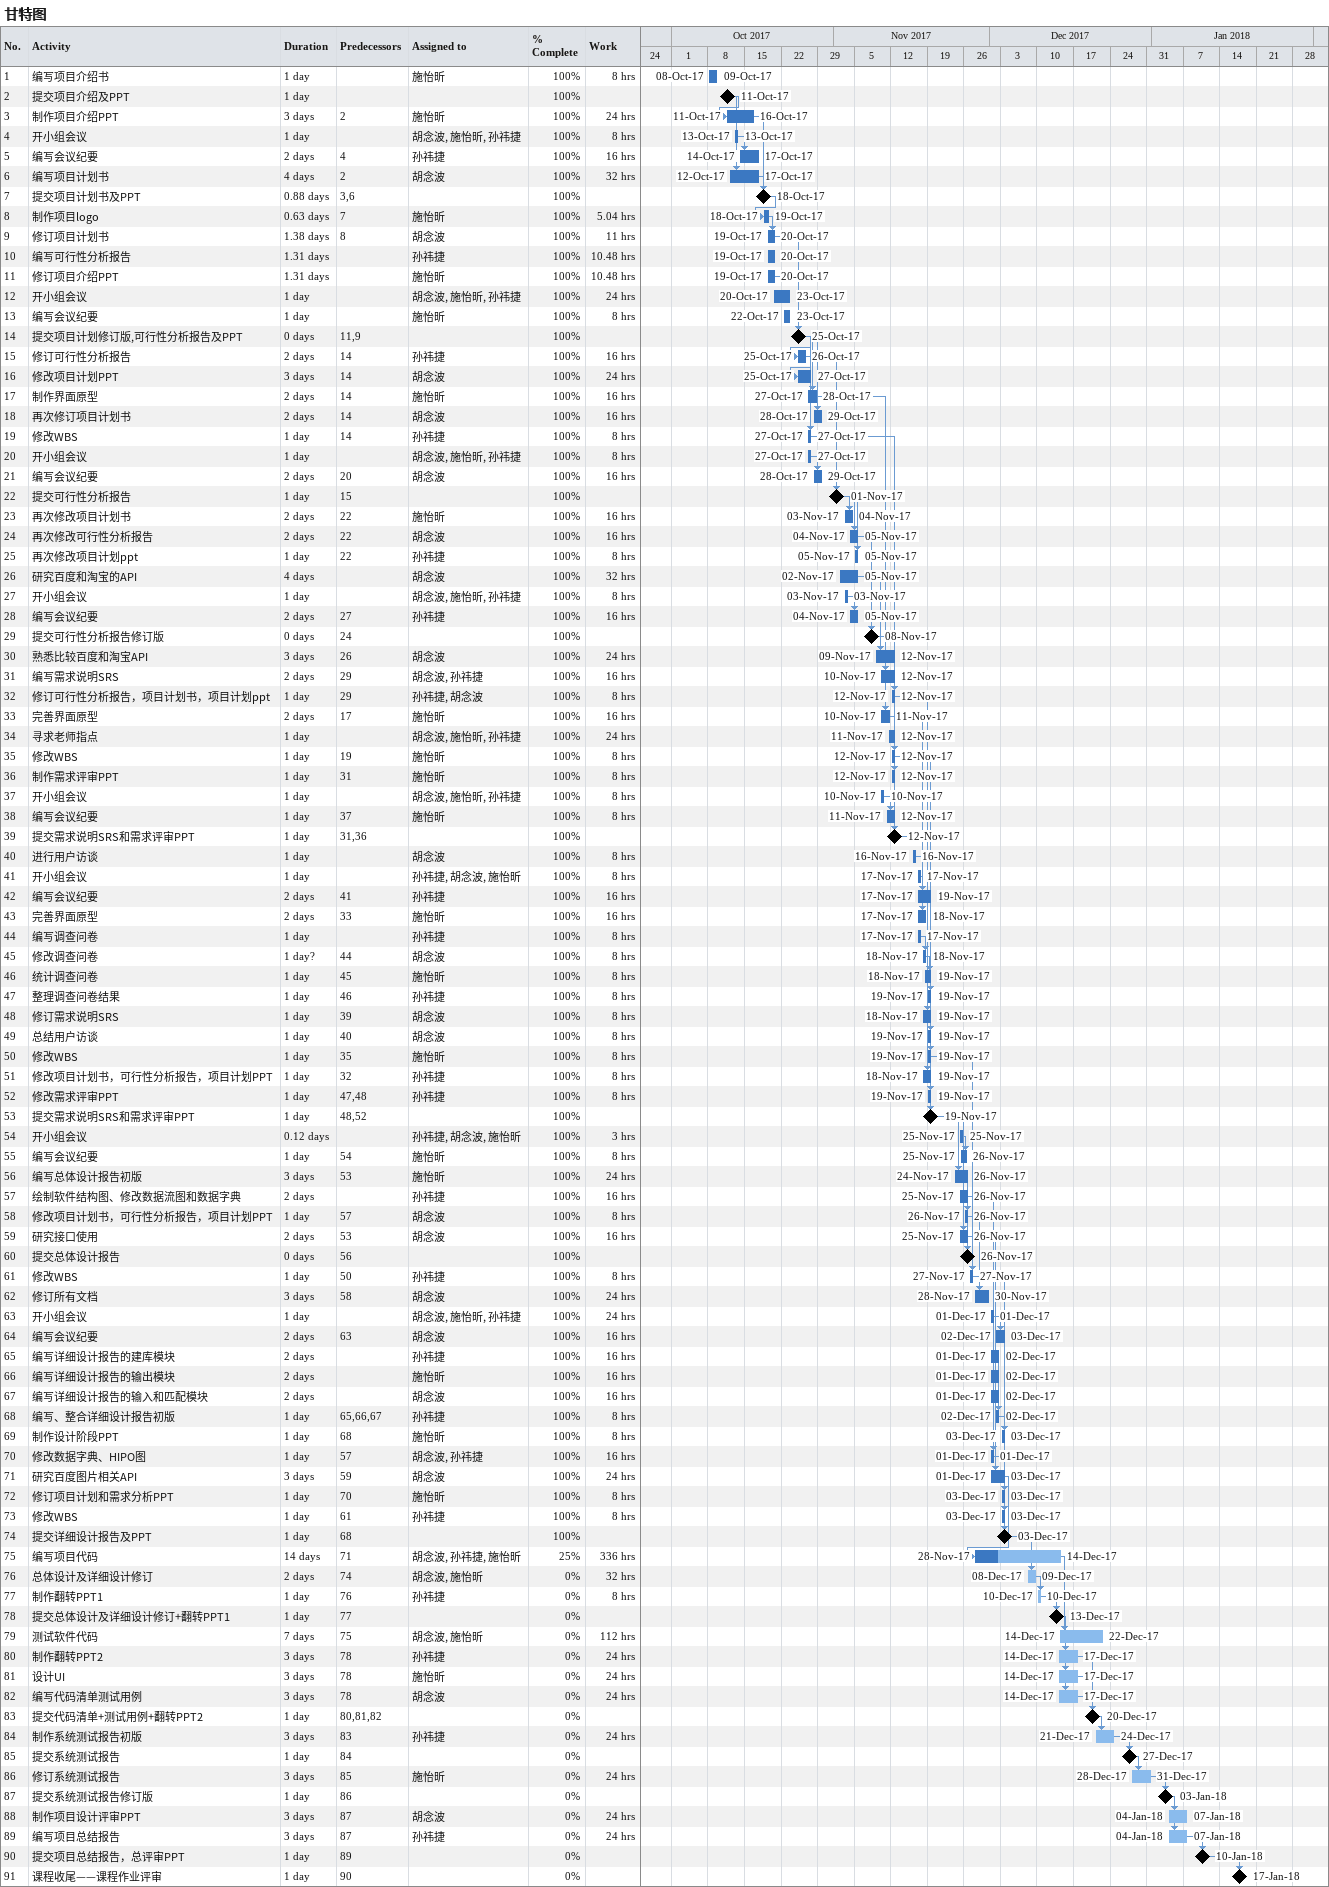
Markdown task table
甘特图

| ID | Task | Duration | Start | Finish | Predecessors | Resources | % complete | Work (h) |
|---|---|---|---|---|---|---|---|---|
| 1 | 编写项目介绍书 | 1d | 2017-10-08 | 2017-10-09 |  | 施怡昕 | 100 | 8 |
| 2 | 提交项目介绍及PPT | 1d | 2017-10-11 | 2017-10-11 |  |  | 100 |  |
| 3 | 制作项目介绍PPT | 3d | 2017-10-11 | 2017-10-16 | 2 | 施怡昕 | 100 | 24 |
| 4 | 开小组会议 | 1d | 2017-10-13 | 2017-10-13 |  | 胡念波, 施怡昕, 孙祎捷 | 100 | 8 |
| 5 | 编写会议纪要 | 2d | 2017-10-14 | 2017-10-17 | 4 | 孙祎捷 | 100 | 16 |
| 6 | 编写项目计划书 | 4d | 2017-10-12 | 2017-10-17 | 2 | 胡念波 | 100 | 32 |
| 7 | 提交项目计划书及PPT | 0.88d | 2017-10-18 | 2017-10-18 | 3, 6 |  | 100 |  |
| 8 | 制作项目logo | 0.63d | 2017-10-18 | 2017-10-19 | 7 | 施怡昕 | 100 | 5.04 |
| 9 | 修订项目计划书 | 1.38d | 2017-10-19 | 2017-10-20 | 8 | 胡念波 | 100 | 11 |
| 10 | 编写可行性分析报告 | 1.31d | 2017-10-19 | 2017-10-20 |  | 孙祎捷 | 100 | 10.48 |
| 11 | 修订项目介绍PPT | 1.31d | 2017-10-19 | 2017-10-20 |  | 施怡昕 | 100 | 10.48 |
| 12 | 开小组会议 | 1d | 2017-10-20 | 2017-10-23 |  | 胡念波, 施怡昕, 孙祎捷 | 100 | 24 |
| 13 | 编写会议纪要 | 1d | 2017-10-22 | 2017-10-23 |  | 施怡昕 | 100 | 8 |
| 14 | 提交项目计划修订版,可行性分析报告及PPT | 0d | 2017-10-25 | 2017-10-25 | 11, 9 |  | 100 |  |
| 15 | 修订可行性分析报告 | 2d | 2017-10-25 | 2017-10-26 | 14 | 孙祎捷 | 100 | 16 |
| 16 | 修改项目计划PPT | 3d | 2017-10-25 | 2017-10-27 | 14 | 胡念波 | 100 | 24 |
| 17 | 制作界面原型 | 2d | 2017-10-27 | 2017-10-28 | 14 | 施怡昕 | 100 | 16 |
| 18 | 再次修订项目计划书 | 2d | 2017-10-28 | 2017-10-29 | 14 | 胡念波 | 100 | 16 |
| 19 | 修改WBS | 1d | 2017-10-27 | 2017-10-27 | 14 | 孙祎捷 | 100 | 8 |
| 20 | 开小组会议 | 1d | 2017-10-27 | 2017-10-27 |  | 胡念波, 施怡昕, 孙祎捷 | 100 | 8 |
| 21 | 编写会议纪要 | 2d | 2017-10-28 | 2017-10-29 | 20 | 胡念波 | 100 | 16 |
| 22 | 提交可行性分析报告 | 1d | 2017-11-01 | 2017-11-01 | 15 |  | 100 |  |
| 23 | 再次修改项目计划书 | 2d | 2017-11-03 | 2017-11-04 | 22 | 施怡昕 | 100 | 16 |
| 24 | 再次修改可行性分析报告 | 2d | 2017-11-04 | 2017-11-05 | 22 | 胡念波 | 100 | 16 |
| 25 | 再次修改项目计划ppt | 1d | 2017-11-05 | 2017-11-05 | 22 | 孙祎捷 | 100 | 8 |
| 26 | 研究百度和淘宝的API | 4d | 2017-11-02 | 2017-11-05 |  | 胡念波 | 100 | 32 |
| 27 | 开小组会议 | 1d | 2017-11-03 | 2017-11-03 |  | 胡念波, 施怡昕, 孙祎捷 | 100 | 8 |
| 28 | 编写会议纪要 | 2d | 2017-11-04 | 2017-11-05 | 27 | 孙祎捷 | 100 | 16 |
| 29 | 提交可行性分析报告修订版 | 0d | 2017-11-08 | 2017-11-08 | 24 |  | 100 |  |
| 30 | 熟悉比较百度和淘宝API | 3d | 2017-11-09 | 2017-11-12 | 26 | 胡念波 | 100 | 24 |
| 31 | 编写需求说明SRS | 2d | 2017-11-10 | 2017-11-12 | 29 | 胡念波, 孙祎捷 | 100 | 16 |
| 32 | 修订可行性分析报告，项目计划书，项目计划ppt | 1d | 2017-11-12 | 2017-11-12 | 29 | 孙祎捷, 胡念波 | 100 | 8 |
| 33 | 完善界面原型 | 2d | 2017-11-10 | 2017-11-11 | 17 | 施怡昕 | 100 | 16 |
| 34 | 寻求老师指点 | 1d | 2017-11-11 | 2017-11-12 |  | 胡念波, 施怡昕, 孙祎捷 | 100 | 24 |
| 35 | 修改WBS | 1d | 2017-11-12 | 2017-11-12 | 19 | 施怡昕 | 100 | 8 |
| 36 | 制作需求评审PPT | 1d | 2017-11-12 | 2017-11-12 | 31 | 施怡昕 | 100 | 8 |
| 37 | 开小组会议 | 1d | 2017-11-10 | 2017-11-10 |  | 胡念波, 施怡昕, 孙祎捷 | 100 | 8 |
| 38 | 编写会议纪要 | 1d | 2017-11-11 | 2017-11-12 | 37 | 施怡昕 | 100 | 8 |
| 39 | 提交需求说明SRS和需求评审PPT | 1d | 2017-11-12 | 2017-11-12 | 31, 36 |  | 100 |  |
| 40 | 进行用户访谈 | 1d | 2017-11-16 | 2017-11-16 |  | 胡念波 | 100 | 8 |
| 41 | 开小组会议 | 1d | 2017-11-17 | 2017-11-17 |  | 孙祎捷, 胡念波, 施怡昕 | 100 | 8 |
| 42 | 编写会议纪要 | 2d | 2017-11-17 | 2017-11-19 | 41 | 孙祎捷 | 100 | 16 |
| 43 | 完善界面原型 | 2d | 2017-11-17 | 2017-11-18 | 33 | 施怡昕 | 100 | 16 |
| 44 | 编写调查问卷 | 1d | 2017-11-17 | 2017-11-17 |  | 孙祎捷 | 100 | 8 |
| 45 | 修改调查问卷 | 1d? | 2017-11-18 | 2017-11-18 | 44 | 胡念波 | 100 | 8 |
| 46 | 统计调查问卷 | 1d | 2017-11-18 | 2017-11-19 | 45 | 施怡昕 | 100 | 8 |
| 47 | 整理调查问卷结果 | 1d | 2017-11-19 | 2017-11-19 | 46 | 孙祎捷 | 100 | 8 |
| 48 | 修订需求说明SRS | 1d | 2017-11-18 | 2017-11-19 | 39 | 胡念波 | 100 | 8 |
| 49 | 总结用户访谈 | 1d | 2017-11-19 | 2017-11-19 | 40 | 胡念波 | 100 | 8 |
| 50 | 修改WBS | 1d | 2017-11-19 | 2017-11-19 | 35 | 施怡昕 | 100 | 8 |
| 51 | 修改项目计划书，可行性分析报告，项目计划PPT | 1d | 2017-11-18 | 2017-11-19 | 32 | 孙祎捷 | 100 | 8 |
| 52 | 修改需求评审PPT | 1d | 2017-11-19 | 2017-11-19 | 47, 48 | 孙祎捷 | 100 | 8 |
| 53 | 提交需求说明SRS和需求评审PPT | 1d | 2017-11-19 | 2017-11-19 | 48, 52 |  | 100 |  |
| 54 | 开小组会议 | 0.12d | 2017-11-25 | 2017-11-25 |  | 孙祎捷, 胡念波, 施怡昕 | 100 | 3 |
| 55 | 编写会议纪要 | 1d | 2017-11-25 | 2017-11-26 | 54 | 施怡昕 | 100 | 8 |
| 56 | 编写总体设计报告初版 | 3d | 2017-11-24 | 2017-11-26 | 53 | 施怡昕 | 100 | 24 |
| 57 | 绘制软件结构图、修改数据流图和数据字典 | 2d | 2017-11-25 | 2017-11-26 |  | 孙祎捷 | 100 | 16 |
| 58 | 修改项目计划书，可行性分析报告，项目计划PPT | 1d | 2017-11-26 | 2017-11-26 | 57 | 胡念波 | 100 | 8 |
| 59 | 研究接口使用 | 2d | 2017-11-25 | 2017-11-26 | 53 | 胡念波 | 100 | 16 |
| 60 | 提交总体设计报告 | 0d | 2017-11-26 | 2017-11-26 | 56 |  | 100 |  |
| 61 | 修改WBS | 1d | 2017-11-27 | 2017-11-27 | 50 | 孙祎捷 | 100 | 8 |
| 62 | 修订所有文档 | 3d | 2017-11-28 | 2017-11-30 | 58 | 胡念波 | 100 | 24 |
| 63 | 开小组会议 | 1d | 2017-12-01 | 2017-12-01 |  | 胡念波, 施怡昕, 孙祎捷 | 100 | 24 |
| 64 | 编写会议纪要 | 2d | 2017-12-02 | 2017-12-03 | 63 | 胡念波 | 100 | 16 |
| 65 | 编写详细设计报告的建库模块 | 2d | 2017-12-01 | 2017-12-02 |  | 孙祎捷 | 100 | 16 |
| 66 | 编写详细设计报告的输出模块 | 2d | 2017-12-01 | 2017-12-02 |  | 施怡昕 | 100 | 16 |
| 67 | 编写详细设计报告的输入和匹配模块 | 2d | 2017-12-01 | 2017-12-02 |  | 胡念波 | 100 | 16 |
| 68 | 编写、整合详细设计报告初版 | 1d | 2017-12-02 | 2017-12-02 | 65, 66, 67 | 孙祎捷 | 100 | 8 |
| 69 | 制作设计阶段PPT | 1d | 2017-12-03 | 2017-12-03 | 68 | 施怡昕 | 100 | 8 |
| 70 | 修改数据字典、HIPO图 | 1d | 2017-12-01 | 2017-12-01 | 57 | 胡念波, 孙祎捷 | 100 | 16 |
| 71 | 研究百度图片相关API | 3d | 2017-12-01 | 2017-12-03 | 59 | 胡念波 | 100 | 24 |
| 72 | 修订项目计划和需求分析PPT | 1d | 2017-12-03 | 2017-12-03 | 70 | 施怡昕 | 100 | 8 |
| 73 | 修改WBS | 1d | 2017-12-03 | 2017-12-03 | 61 | 孙祎捷 | 100 | 8 |
| 74 | 提交详细设计报告及PPT | 1d | 2017-12-03 | 2017-12-03 | 68 |  | 100 |  |
| 75 | 编写项目代码 | 14d | 2017-11-28 | 2017-12-14 | 71 | 胡念波, 孙祎捷, 施怡昕 | 25 | 336 |
| 76 | 总体设计及详细设计修订 | 2d | 2017-12-08 | 2017-12-09 | 74 | 胡念波, 施怡昕 | 0 | 32 |
| 77 | 制作翻转PPT1 | 1d | 2017-12-10 | 2017-12-10 | 76 | 孙祎捷 | 0 | 8 |
| 78 | 提交总体设计及详细设计修订+翻转PPT1 | 1d | 2017-12-13 | 2017-12-13 | 77 |  | 0 |  |
| 79 | 测试软件代码 | 7d | 2017-12-14 | 2017-12-22 | 75 | 胡念波, 施怡昕 | 0 | 112 |
| 80 | 制作翻转PPT2 | 3d | 2017-12-14 | 2017-12-17 | 78 | 孙祎捷 | 0 | 24 |
| 81 | 设计UI | 3d | 2017-12-14 | 2017-12-17 | 78 | 施怡昕 | 0 | 24 |
| 82 | 编写代码清单测试用例 | 3d | 2017-12-14 | 2017-12-17 | 78 | 胡念波 | 0 | 24 |
| 83 | 提交代码清单+测试用例+翻转PPT2 | 1d | 2017-12-20 | 2017-12-20 | 80, 81, 82 |  | 0 |  |
| 84 | 制作系统测试报告初版 | 3d | 2017-12-21 | 2017-12-24 | 83 | 孙祎捷 | 0 | 24 |
| 85 | 提交系统测试报告 | 1d | 2017-12-27 | 2017-12-27 | 84 |  | 0 |  |
| 86 | 修订系统测试报告 | 3d | 2017-12-28 | 2017-12-31 | 85 | 施怡昕 | 0 | 24 |
| 87 | 提交系统测试报告修订版 | 1d | 2018-01-03 | 2018-01-03 | 86 |  | 0 |  |
| 88 | 制作项目设计评审PPT | 3d | 2018-01-04 | 2018-01-07 | 87 | 胡念波 | 0 | 24 |
| 89 | 编写项目总结报告 | 3d | 2018-01-04 | 2018-01-07 | 87 | 孙祎捷 | 0 | 24 |
| 90 | 提交项目总结报告，总评审PPT | 1d | 2018-01-10 | 2018-01-10 | 89 |  | 0 |  |
| 91 | 课程收尾——课程作业评审 | 1d | 2018-01-17 | 2018-01-17 | 90 |  | 0 |  |
